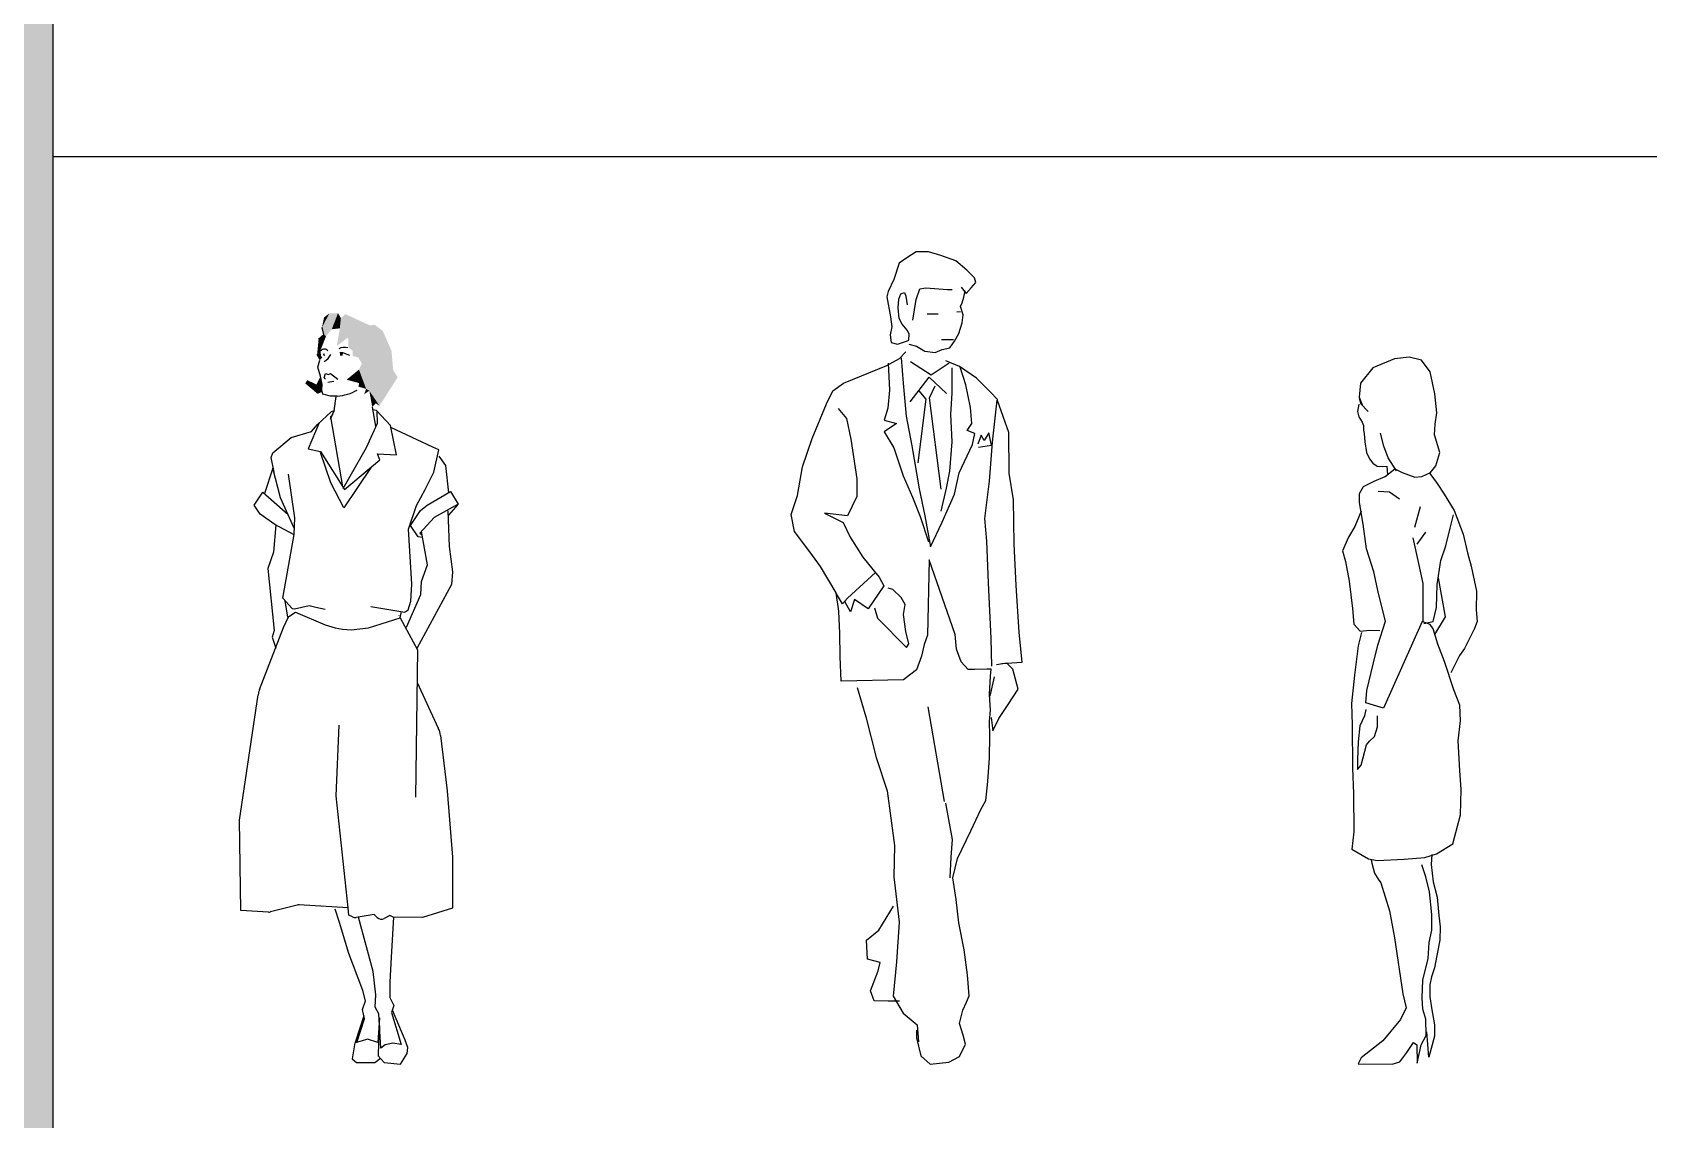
# Model space of a CAD drawing. Header units: millimetres. Extents: x 80073 to 99926, y 37306 to 52946.
# Drawn here: x 81981 to 85657, y 47612 to 50086 of the extents above; entities that cross this region are included whole.
import ezdxf

# ---------------------------------------------------------------- set-up
doc = ezdxf.new("R2010")
doc.units = ezdxf.units.MM
doc.layers.add('www.cad-blocks.net', color=7, linetype='Continuous')

# ---------------------------------------------------------------- blocks, each defined once
blk = doc.blocks.new('A$C60116E1C')
for p, q in [((0.1798, 1.6493), (0.1914, 1.6601)), ((0.1914, 1.6601), (0.1876, 1.6758)), ((0.2347, 1.6179), (0.228, 1.6179)), ((0.2508, 1.612), (0.2347, 1.6179)), ((0.1837, 1.6024), (0.1764, 1.6147)), ((0.1783, 1.5858), (0.1829, 1.6016)), ((0.1842, 1.565), (0.1783, 1.5858)), ((0.1877, 1.5459), (0.1842, 1.565)), ((0.1868, 1.5343), (0.1877, 1.5459)), ((0.1922, 1.561), (0.1956, 1.571)), ((0.1958, 1.5586), (0.1922, 1.561)), ((0.1956, 1.571), (0.2024, 1.569)), ((0.2144, 1.5527), (0.201, 1.551)), ((0.2024, 1.569), (0.2071, 1.5714)), ((0.2071, 1.5714), (0.2239, 1.5584)), ((0.1895, 1.5243), (0.1868, 1.5343)), ((0.2071, 1.5196), (0.1895, 1.5243)), ((0.2218, 1.5193), (0.2071, 1.5196)), ((0.2155, 1.486), (0.2197, 1.5191)), ((0.2086, 1.4836), (0.1772, 1.455)), ((0.2069, 1.4673), (0.2155, 1.486)), ((0.2132, 1.4791), (0.2069, 1.4722)), ((0.2069, 1.4722), (0.2345, 1.3144)), ((0.216, 1.4862), (0.2086, 1.4836)), ((0.3103, 1.4514), (0.3022, 1.4946)), ((0.3111, 1.4873), (0.3023, 1.4885)), ((0.343, 1.4525), (0.3111, 1.4873)), ((0.3134, 1.4584), (0.313, 1.4852)), ((0.1174, 1.4258), (0.1633, 1.4393)), ((0.1814, 1.4588), (0.1562, 1.3996)), ((0.1633, 1.4393), (0.1772, 1.455)), ((0.2891, 1.4029), (0.3134, 1.4584)), ((0.3571, 1.3863), (0.343, 1.4525)), ((0.4396, 1.4034), (0.3438, 1.4485)), ((0.0755, 1.3909), (0.1174, 1.4258)), ((0.1562, 1.3996), (0.1843, 1.394)), ((0.2353, 1.3095), (0.2891, 1.4029)), ((0.4535, 1.3975), (0.4396, 1.4034)), ((0.4415, 1.3468), (0.4535, 1.3975)), ((0.072, 1.3801), (0.0755, 1.3909)), ((0.0784, 1.3466), (0.072, 1.3801)), ((0.1843, 1.394), (0.2388, 1.3074)), ((0.2076, 1.3221), (0.1843, 1.3918)), ((0.2388, 1.3074), (0.3194, 1.3748)), ((0.3135, 1.3881), (0.3571, 1.3863)), ((0.3194, 1.3748), (0.3135, 1.3881)), ((0.4529, 1.3833), (0.4682, 1.3615)), ((0.4682, 1.3615), (0.4752, 1.2999)), ((0.076, 1.3561), (0.0564, 1.2983)), ((0.0929, 1.2883), (0.076, 1.3561)), ((0.1258, 1.2431), (0.111, 1.3418)), ((0.299, 1.3578), (0.2375, 1.2653)), ((0.4222, 1.3076), (0.4415, 1.3468)), ((0.0332, 1.272), (0.053, 1.3012)), ((0.053, 1.3012), (0.1103, 1.2505)), ((0.1246, 1.2194), (0.0929, 1.2883)), ((0.2375, 1.2653), (0.2076, 1.3221)), ((0.4026, 1.2707), (0.4222, 1.3076)), ((0.4267, 1.2719), (0.4799, 1.3024)), ((0.4799, 1.3024), (0.4972, 1.2736)), ((0.047, 1.2512), (0.0332, 1.272)), ((0.0806, 1.2278), (0.047, 1.2512)), ((0.3845, 1.2172), (0.4026, 1.2707)), ((0.3888, 1.2251), (0.4112, 1.2597)), ((0.4112, 1.2597), (0.4267, 1.2719)), ((0.4972, 1.2736), (0.4424, 1.2432)), ((0.474, 1.2587), (0.4769, 1.1773)), ((0.4966, 1.2734), (0.4755, 1.2487)), ((0.0827, 1.227), (0.0771, 1.1648)), ((0.1244, 1.2044), (0.0806, 1.2278)), ((0.1239, 1.2046), (0.1258, 1.2431)), ((0.3918, 1.0922), (0.3845, 1.2172)), ((0.4062, 1.1997), (0.3888, 1.2251)), ((0.4424, 1.2432), (0.4102, 1.2081)), ((0.0987, 1.0599), (0.1239, 1.2046)), ((0.4164, 1.1981), (0.4062, 1.1997)), ((0.4102, 1.2081), (0.4153, 1.204)), ((0.4274, 1.1358), (0.4139, 1.2121)), ((0.4769, 1.1773), (0.4846, 1.1203)), ((0.0771, 1.1648), (0.0641, 1.1279)), ((0.0641, 1.1279), (0.0787, 0.9867)), ((0.4138, 1.0977), (0.4274, 1.1358)), ((0.4846, 1.1203), (0.4819, 1.0911)), ((0.3794, 0.994), (0.4124, 1.0681)), ((0.3893, 1.0531), (0.3918, 1.0922)), ((0.4819, 1.0911), (0.4034, 0.9455)), ((0.4124, 1.0681), (0.4138, 1.0977)), ((0.0987, 1.0599), (0.1198, 1.0368)), ((0.1096, 1.0171), (0.1039, 1.0542)), ((0.1198, 1.0368), (0.1251, 1.0355)), ((0.1251, 1.0355), (0.1581, 1.0431)), ((0.1581, 1.0431), (0.1735, 1.0395)), ((0.1735, 1.0395), (0.1946, 1.0348)), ((0.2989, 1.0408), (0.3758, 1.0286)), ((0.3652, 1.0151), (0.3683, 1.0297)), ((0.3767, 1.0292), (0.3834, 1.0335)), ((0.3834, 1.0335), (0.3893, 1.0531)), ((0.0454, 0.8524), (0.0997, 0.9933)), ((0.0997, 0.9933), (0.1111, 1.018)), ((0.1096, 1.0171), (0.1272, 1.0279)), ((0.1272, 1.0279), (0.1949, 0.9997)), ((0.1949, 0.9997), (0.2171, 0.9928)), ((0.2171, 0.9928), (0.2341, 0.9897)), ((0.2932, 0.9923), (0.3652, 1.0151)), ((0.3625, 1.02), (0.3632, 1.0205)), ((0.3652, 1.0151), (0.405, 0.9427)), ((0.0787, 0.9867), (0.0742, 0.9715)), ((0.0742, 0.9715), (0.0822, 0.946)), ((0.2341, 0.9897), (0.2538, 0.9883)), ((0.2538, 0.9883), (0.2932, 0.9923)), ((0.405, 0.9427), (0.4001, 0.6077)), ((0.4038, 0.8686), (0.452, 0.7646)), ((0, 0.5548), (0.0422, 0.8404)), ((0.2198, 0.6104), (0.2269, 0.7715)), ((0.4568, 0.7477), (0.4721, 0.6217)), ((0.247, 0.3556), (0.2198, 0.6104)), ((0.4721, 0.6217), (0.4845, 0.471)), ((0.0031, 0.3499), (0, 0.5548)), ((0.4845, 0.471), (0.4844, 0.3556)), ((0.066, 0.3461), (0.0031, 0.3499)), ((0.1309, 0.3619), (0.0703, 0.3465)), ((0.247, 0.3556), (0.1352, 0.3623)), ((0.2273, 0.3227), (0.2175, 0.3523)), ((0.2487, 0.3391), (0.247, 0.3556)), ((0.2568, 0.3351), (0.2487, 0.3391)), ((0.3062, 0.3402), (0.2651, 0.3338)), ((0.3037, 0.2109), (0.2707, 0.3345)), ((0.313, 0.3339), (0.3062, 0.3402)), ((0.3421, 0.3382), (0.3288, 0.3316)), ((0.3492, 0.3347), (0.3421, 0.3382)), ((0.3502, 0.3347), (0.3448, 0.2435)), ((0.4163, 0.3337), (0.3492, 0.3347)), ((0.4844, 0.3551), (0.4163, 0.3337)), ((0.2488, 0.2515), (0.2273, 0.3227)), ((0.2801, 0.168), (0.2488, 0.2515)), ((0.3448, 0.2435), (0.3416, 0.1869)), ((0.3099, 0.1581), (0.3037, 0.2109)), ((0.3416, 0.1869), (0.3421, 0.1517)), ((0.2862, 0.1444), (0.2801, 0.168)), ((0.3082, 0.1297), (0.3099, 0.1581)), ((0.3421, 0.1517), (0.3508, 0.1333)), ((0.2799, 0.1247), (0.2862, 0.1444)), ((0.2842, 0.1032), (0.2799, 0.1247)), ((0.3168, 0.1148), (0.3082, 0.1297)), ((0.3211, 0.0364), (0.3168, 0.1148)), ((0.3508, 0.1333), (0.3459, 0.1174)), ((0.3459, 0.1174), (0.3677, 0.045)), ((0.377, 0.0543), (0.3476, 0.1229)), ((0.2828, 0.1099), (0.2626, 0.0497)), ((0.2671, 0.0497), (0.2842, 0.1032)), ((0.3182, 0.1053), (0.3144, 0.049)), ((0.3185, 0.0871), (0.3159, 0.0488)), ((0.2624, 0.0485), (0.2563, 0.0121)), ((0.2764, 0.0523), (0.2624, 0.0485)), ((0.2913, 0.0566), (0.2764, 0.0523)), ((0.3144, 0.049), (0.2913, 0.0566)), ((0.3159, 0.0488), (0.3153, 0.0194)), ((0.3315, 0.0438), (0.3211, 0.0364)), ((0.3486, 0.0476), (0.3315, 0.0438)), ((0.3677, 0.045), (0.3486, 0.0476)), ((0.3829, 0.0379), (0.377, 0.0543)), ((0.3811, 0.0243), (0.3829, 0.0379)), ((0.2563, 0.0121), (0.2659, 0.0042)), ((0.2659, 0.0042), (0.3075, 0.0042)), ((0.3075, 0.0042), (0.3208, 0.0134)), ((0.3153, 0.0194), (0.3291, 0.0042)), ((0.3291, 0.0042), (0.3659, 0)), ((0.3659, 0), (0.3811, 0.0243))]:
    blk.add_line(p, q)
for centre, radius, start, end in [((0.1929, 1.6158), 0.0108, 41.8202, 138.1798), ((0.2393, 1.6012), 0.0295, 75.7029, 117.9826), ((0.1716, 1.6335), 0.0408, 300.8296, 332.2667), ((0.2122, 1.6318), 0.1129, 274.8863, 299.4409), ((0.0978, 0.8322), 0.0562, 158.902, 171.5962), ((0.4011, 0.741), 0.0562, 6.9068, 24.8441), ((0.0669, 0.3601), 0.014, 266.4869, 284.2695), ((0.1344, 0.3483), 0.014, 86.588, 104.2695), ((0.263, 0.3477), 0.014, 243.9044, 278.8181), ((0.3226, 0.3441), 0.014, 226.9138, 296.5021)]:
    blk.add_arc(centre, radius, start, end)
for points in [[(0.2042, 1.7079), (0.1967, 1.6559), (0.1876, 1.6758), (0.1914, 1.6601)], [(0.2042, 1.7079), (0.1921, 1.6985), (0.1876, 1.6758)], [(0.224, 1.7085), (0.2098, 1.6718), (0.2042, 1.7079), (0.1967, 1.6559)], [(0.2304, 1.6973), (0.2281, 1.6739), (0.224, 1.7085), (0.2098, 1.6718)], [(0.2967, 1.6804), (0.2469, 1.6533), (0.2411, 1.7061), (0.2212, 1.6339)], [(0.2411, 1.7061), (0.2212, 1.6339), (0.2304, 1.6973), (0.2281, 1.6739)], [(0.1914, 1.6601), (0.1798, 1.6493), (0.1967, 1.6559), (0.1841, 1.6239)], [(0.3074, 1.682), (0.2478, 1.6299), (0.2967, 1.6804), (0.2469, 1.6533)], [(0.3258, 1.668), (0.2573, 1.6227), (0.3074, 1.682), (0.2478, 1.6299)], [(0.3455, 1.6228), (0.2573, 1.6109), (0.3258, 1.668), (0.2573, 1.6227)], [(0.1798, 1.6493), (0.1764, 1.6147), (0.1841, 1.6239), (0.1853, 1.6112)], [(0.2356, 1.6179), (0.228, 1.6188), (0.2339, 1.6112), (0.2288, 1.612)], [(0.3495, 1.5786), (0.2698, 1.6079), (0.3455, 1.6228), (0.2573, 1.6109)], [(0.1764, 1.6147), (0.1853, 1.6112), (0.1837, 1.6024), (0.1882, 1.6078)], [(0.1891, 1.6162), (0.1934, 1.6162), (0.1917, 1.6112), (0.1942, 1.6103)], [(0.3595, 1.5624), (0.2783, 1.594), (0.3495, 1.5786), (0.2698, 1.6079)], [(0.2783, 1.594), (0.2952, 1.5318), (0.2715, 1.58), (0.288, 1.536)], [(0.3182, 1.4975), (0.2952, 1.5318), (0.3595, 1.5624), (0.2783, 1.594)], [(0.154, 1.556), (0.1494, 1.5486), (0.175, 1.5461), (0.1773, 1.525)], [(0.175, 1.5461), (0.1773, 1.525), (0.1842, 1.565), (0.1887, 1.5295)], [(0.2715, 1.58), (0.288, 1.536), (0.2435, 1.557), (0.272, 1.5493)], [(0.288, 1.536), (0.2703, 1.5414), (0.272, 1.5493)], [(0.2952, 1.5318), (0.2833, 1.524), (0.288, 1.536)], [(0.3182, 1.4975), (0.2952, 1.5318), (0.3101, 1.5031)], [(0.3101, 1.5031), (0.3016, 1.4951), (0.2952, 1.5318)]]:
    blk.add_solid(points)
blk = doc.blocks.new('A$C1D0F0758')
for p, q in [((0.2847, 1.8477), (0.2636, 1.834)), ((0.3129, 1.8478), (0.2847, 1.8477)), ((0.3408, 1.8396), (0.3129, 1.8478)), ((0.3745, 1.8275), (0.3408, 1.8396)), ((0.246, 1.8222), (0.2339, 1.7846)), ((0.2636, 1.834), (0.246, 1.8222)), ((0.4, 1.8064), (0.3745, 1.8275)), ((0.4172, 1.7888), (0.4, 1.8064)), ((0.2339, 1.7846), (0.2207, 1.7579)), ((0.2931, 1.7635), (0.3064, 1.7659)), ((0.3064, 1.7659), (0.3558, 1.7621)), ((0.3867, 1.7676), (0.3985, 1.7528)), ((0.3985, 1.7528), (0.4094, 1.7661)), ((0.4094, 1.7661), (0.42, 1.7783)), ((0.42, 1.7783), (0.4172, 1.7888)), ((0.2207, 1.7579), (0.218, 1.7458)), ((0.218, 1.7458), (0.2263, 1.7003)), ((0.2435, 1.7203), (0.245, 1.7403)), ((0.245, 1.7403), (0.2501, 1.7525)), ((0.2501, 1.7525), (0.2583, 1.7552)), ((0.2583, 1.7552), (0.261, 1.7474)), ((0.261, 1.7474), (0.2638, 1.727)), ((0.2772, 1.6926), (0.2849, 1.7392)), ((0.2849, 1.7392), (0.2931, 1.7635)), ((0.3558, 1.7621), (0.3664, 1.7621)), ((0.3852, 1.7234), (0.3891, 1.7316)), ((0.3891, 1.7316), (0.3934, 1.7449)), ((0.3934, 1.7449), (0.3957, 1.7594)), ((0.2263, 1.7003), (0.2291, 1.6776)), ((0.2463, 1.6965), (0.2435, 1.7203)), ((0.2529, 1.6832), (0.2463, 1.6965)), ((0.3099, 1.7066), (0.3349, 1.7066)), ((0.3774, 1.7111), (0.3853, 1.7123)), ((0.3919, 1.7046), (0.3852, 1.7234)), ((0.3892, 1.6862), (0.3919, 1.7046)), ((0.2291, 1.6776), (0.2252, 1.6588)), ((0.2252, 1.6588), (0.2276, 1.6416)), ((0.2639, 1.6699), (0.2529, 1.6832)), ((0.269, 1.6616), (0.2639, 1.6699)), ((0.2679, 1.6472), (0.269, 1.6616)), ((0.3721, 1.6446), (0.3814, 1.6619)), ((0.3814, 1.6619), (0.3892, 1.6862)), ((0.2276, 1.6416), (0.2425, 1.6377)), ((0.2425, 1.6377), (0.2624, 1.6444)), ((0.2464, 1.6056), (0.2613, 1.6201)), ((0.2624, 1.6444), (0.2679, 1.6472)), ((0.2679, 1.6378), (0.2852, 1.6335)), ((0.2852, 1.6335), (0.304, 1.6218)), ((0.304, 1.6218), (0.3279, 1.6191)), ((0.3279, 1.6191), (0.3439, 1.6258)), ((0.3421, 1.6485), (0.3696, 1.6484)), ((0.3439, 1.6258), (0.3615, 1.6297)), ((0.3615, 1.6297), (0.3721, 1.6446)), ((0.1197, 1.549), (0.2183, 1.5895)), ((0.2183, 1.5895), (0.2464, 1.6056)), ((0.221, 1.5946), (0.2239, 1.5331)), ((0.2503, 1.6068), (0.2548, 1.5492)), ((0.3186, 1.567), (0.2719, 1.5974)), ((0.3594, 1.5949), (0.3186, 1.567)), ((0.3833, 1.5867), (0.352, 1.5999)), ((0.3661, 1.5843), (0.3656, 1.5267)), ((0.4221, 1.5606), (0.3833, 1.5867)), ((0.3977, 1.5456), (0.385, 1.5855)), ((0.0954, 1.5317), (0.1197, 1.549)), ((0.2548, 1.5492), (0.2616, 1.4744)), ((0.2709, 1.5066), (0.3145, 1.5626)), ((0.3145, 1.5626), (0.3535, 1.5255)), ((0.4084, 1.4935), (0.3977, 1.5456)), ((0.4538, 1.5285), (0.4221, 1.5606)), ((0.081, 1.5023), (0.0954, 1.5317)), ((0.2239, 1.5331), (0.22, 1.492)), ((0.3064, 1.5127), (0.2884, 1.3676)), ((0.2906, 1.5318), (0.3064, 1.5127)), ((0.3148, 1.516), (0.328, 1.5427)), ((0.3418, 1.3077), (0.3148, 1.516)), ((0.3656, 1.5267), (0.363, 1.4785)), ((0.4697, 1.5117), (0.4538, 1.5285)), ((0.4579, 1.4149), (0.4692, 1.5106)), ((0.4692, 1.5106), (0.4943, 1.4377)), ((0.4701, 1.5113), (0.4698, 1.5116)), ((0.0478, 1.4235), (0.081, 1.5023)), ((0.1076, 1.4918), (0.1265, 1.4691)), ((0.22, 1.492), (0.2119, 1.4649)), ((0.2616, 1.4744), (0.275, 1.4063)), ((0.363, 1.4785), (0.3659, 1.4159)), ((0.4112, 1.4575), (0.4084, 1.4935)), ((0.1265, 1.4691), (0.136, 1.4221)), ((0.2119, 1.4649), (0.2401, 1.4572)), ((0.2401, 1.4572), (0.2119, 1.4383)), ((0.2119, 1.4383), (0.2335, 1.4023)), ((0.4007, 1.4414), (0.4112, 1.4575)), ((0.4179, 1.4348), (0.4007, 1.4414)), ((0.4125, 1.4093), (0.4179, 1.4348)), ((0.45, 1.436), (0.4395, 1.4188)), ((0.4556, 1.4082), (0.45, 1.436)), ((0.4943, 1.4377), (0.4956, 1.3441)), ((0.0264, 1.3592), (0.0478, 1.4235)), ((0.136, 1.4221), (0.1495, 1.3313)), ((0.2335, 1.4023), (0.2552, 1.3381)), ((0.275, 1.4063), (0.2913, 1.3088)), ((0.3659, 1.4159), (0.3605, 1.3489)), ((0.3827, 1.345), (0.4125, 1.4093)), ((0.4328, 1.4309), (0.4246, 1.4105)), ((0.4262, 1.4039), (0.4556, 1.4082)), ((0.4395, 1.4188), (0.4328, 1.4309)), ((0.4514, 1.3264), (0.4579, 1.4149)), ((0.0144, 1.2934), (0.0264, 1.3592)), ((0.1495, 1.3313), (0.1495, 1.2913)), ((0.2552, 1.3381), (0.2764, 1.29)), ((0.3605, 1.3489), (0.3528, 1.3101)), ((0.3716, 1.2968), (0.3827, 1.345)), ((0.441, 1.241), (0.4514, 1.3264)), ((0.4956, 1.3441), (0.5052, 1.2838)), ((0, 1.2507), (0.0144, 1.2934)), ((0.1495, 1.2913), (0.1281, 1.247)), ((0.2764, 1.29), (0.2941, 1.2462)), ((0.2913, 1.3088), (0.3047, 1.2474)), ((0.3528, 1.3101), (0.3407, 1.258)), ((0.3435, 1.2326), (0.3716, 1.2968)), ((0.0079, 1.2119), (0, 1.2507)), ((0.076, 1.2536), (0.1187, 1.2321)), ((0.1281, 1.247), (0.076, 1.2536)), ((0.5052, 1.2838), (0.5065, 1.1835)), ((0.1187, 1.2321), (0.1348, 1.1989)), ((0.2941, 1.2462), (0.3127, 1.1886)), ((0.3047, 1.2474), (0.317, 1.1765)), ((0.317, 1.1765), (0.3435, 1.2326)), ((0.445, 1.1901), (0.441, 1.241)), ((0.0429, 1.1654), (0.0079, 1.2119)), ((0.1348, 1.1989), (0.1631, 1.1535)), ((0.4495, 1.0953), (0.445, 1.1901)), ((0.5065, 1.1835), (0.511, 1.0888)), ((0.0668, 1.1318), (0.0429, 1.1654)), ((0.1631, 1.1535), (0.1859, 1.1253)), ((0.3143, 1.1471), (0.3107, 0.976)), ((0.3734, 0.9773), (0.3143, 1.1471)), ((0.103, 1.0719), (0.0668, 1.1318)), ((0.1284, 1.0598), (0.1918, 1.1186)), ((0.1859, 1.1253), (0.2008, 1.1081)), ((0.2008, 1.1081), (0.2114, 1.0882)), ((0.1085, 1.0304), (0.103, 1.0719)), ((0.1174, 1.047), (0.1037, 1.0702)), ((0.2114, 1.0882), (0.1755, 1.036)), ((0.2314, 1.08), (0.2208, 1.0827)), ((0.2502, 1.0616), (0.2314, 1.08)), ((0.4549, 0.9684), (0.4495, 1.0953)), ((0.511, 1.0888), (0.5179, 0.983)), ((0.1114, 0.9795), (0.1085, 1.0304)), ((0.1284, 1.0598), (0.1174, 1.047)), ((0.1352, 1.0293), (0.1222, 1.0526)), ((0.1445, 1.0571), (0.1352, 1.0293)), ((0.1755, 1.036), (0.1445, 1.0571)), ((0.19, 1.0384), (0.1967, 1.0145)), ((0.2597, 1.0456), (0.2502, 1.0616)), ((0.2558, 1.0229), (0.2597, 1.0456)), ((0.1967, 1.0145), (0.2626, 0.9477)), ((0.261, 0.9841), (0.2558, 1.0229)), ((0.1115, 0.9274), (0.1114, 0.9795)), ((0.2677, 0.9559), (0.261, 0.9841)), ((0.2626, 0.9477), (0.2677, 0.9559)), ((0.3107, 0.976), (0.3025, 0.9544)), ((0.376, 0.9444), (0.3734, 0.9773)), ((0.4565, 0.9054), (0.4549, 0.9684)), ((0.5179, 0.983), (0.5247, 0.9137)), ((0.1143, 0.8714), (0.1115, 0.9274)), ((0.2971, 0.9278), (0.2854, 0.8972)), ((0.3025, 0.9544), (0.2971, 0.9278)), ((0.3871, 0.9151), (0.376, 0.9444)), ((0.2694, 0.885), (0.2561, 0.8744)), ((0.2854, 0.8972), (0.2694, 0.885)), ((0.4032, 0.8979), (0.3871, 0.9151)), ((0.4177, 0.8979), (0.4032, 0.8979)), ((0.4456, 0.8987), (0.4177, 0.8979)), ((0.455, 0.8987), (0.4456, 0.8987)), ((0.4512, 0.8411), (0.4539, 0.8826)), ((0.4539, 0.8826), (0.455, 0.8987)), ((0.491, 0.9121), (0.4671, 0.9081)), ((0.5247, 0.9137), (0.4793, 0.9109)), ((0.5043, 0.8988), (0.491, 0.9121)), ((0.5166, 0.8534), (0.5043, 0.8988)), ((0.2561, 0.8744), (0.1143, 0.8714)), ((0.1504, 0.8566), (0.1705, 0.79)), ((0.4617, 0.8815), (0.4524, 0.8372)), ((0.4939, 0.8185), (0.5166, 0.8534)), ((0.3487, 0.5977), (0.3122, 0.813)), ((0.454, 0.8051), (0.4512, 0.8411)), ((0.4728, 0.7863), (0.4939, 0.8185)), ((0.1705, 0.79), (0.1934, 0.6977)), ((0.4513, 0.7796), (0.454, 0.8051)), ((0.4525, 0.7475), (0.4513, 0.7796)), ((0.4552, 0.789), (0.4592, 0.7585)), ((0.4592, 0.7585), (0.4728, 0.7863)), ((0.4515, 0.697), (0.4525, 0.7475)), ((0.1934, 0.6977), (0.219, 0.6217)), ((0.4477, 0.6433), (0.4515, 0.697)), ((0.4434, 0.5995), (0.4477, 0.6433)), ((0.219, 0.6217), (0.2353, 0.4972)), ((0.3514, 0.5938), (0.3665, 0.5108)), ((0.4317, 0.5791), (0.4434, 0.5995)), ((0.4091, 0.5309), (0.4317, 0.5791)), ((0.3783, 0.4681), (0.4091, 0.5309)), ((0.2353, 0.4972), (0.2342, 0.4263)), ((0.3665, 0.5108), (0.3638, 0.4708)), ((0.3638, 0.4708), (0.3611, 0.4238)), ((0.3678, 0.4239), (0.3783, 0.4681)), ((0.2342, 0.4263), (0.2462, 0.3234)), ((0.3757, 0.3745), (0.3678, 0.4239)), ((0.3813, 0.3213), (0.3757, 0.3745)), ((0.1996, 0.3049), (0.2328, 0.3598)), ((0.1715, 0.2821), (0.1996, 0.3049)), ((0.2462, 0.3234), (0.2397, 0.2325)), ((0.3936, 0.2598), (0.3813, 0.3213)), ((0.1743, 0.239), (0.1715, 0.2821)), ((0.4015, 0.2034), (0.3936, 0.2598)), ((0.2025, 0.2312), (0.1743, 0.239)), ((0.1982, 0.2124), (0.2025, 0.2312)), ((0.2397, 0.2325), (0.232, 0.1549)), ((0.1811, 0.167), (0.1982, 0.2124)), ((0.4055, 0.1553), (0.4015, 0.2034)), ((0.1894, 0.1443), (0.1811, 0.167)), ((0.232, 0.1549), (0.2548, 0.1162)), ((0.3989, 0.1408), (0.4055, 0.1553)), ((0.2211, 0.1432), (0.1894, 0.1443)), ((0.2466, 0.1432), (0.2211, 0.1432)), ((0.2548, 0.1162), (0.287, 0.0896)), ((0.3829, 0.0926), (0.3911, 0.1231)), ((0.3911, 0.1231), (0.3989, 0.1408)), ((0.2855, 0.0775), (0.2855, 0.0603)), ((0.287, 0.0896), (0.2898, 0.0509)), ((0.3912, 0.0659), (0.3829, 0.0926)), ((0.2855, 0.0603), (0.295, 0.0188)), ((0.3831, 0.0178), (0.3967, 0.0456)), ((0.3967, 0.0456), (0.3912, 0.0659)), ((0.295, 0.0188), (0.3165, 0)), ((0.3165, 0), (0.3592, 0.0044)), ((0.3592, 0.0044), (0.3831, 0.0178))]:
    blk.add_line(p, q)
blk = doc.blocks.new('A$C103A6F6E')
for p, q in [((0.0689, 1.5837), (0.0408, 1.5492)), ((0.1182, 1.6042), (0.0689, 1.5837)), ((0.1515, 1.6082), (0.1182, 1.6042)), ((0.1797, 1.6016), (0.1515, 1.6082)), ((0.1997, 1.5746), (0.1797, 1.6016)), ((0.0408, 1.5492), (0.0381, 1.5171)), ((0.2104, 1.5252), (0.1997, 1.5746)), ((0.0381, 1.5171), (0.0448, 1.4995)), ((0.0381, 1.5143), (0.042, 1.5022)), ((0.2148, 1.4814), (0.2104, 1.5252)), ((0.0369, 1.501), (0.0342, 1.485)), ((0.0342, 1.485), (0.037, 1.4728)), ((0.037, 1.4728), (0.0449, 1.4607)), ((0.042, 1.5022), (0.0581, 1.485)), ((0.2105, 1.4559), (0.2148, 1.4814)), ((0.0449, 1.4607), (0.0476, 1.4529)), ((0.0476, 1.4529), (0.0476, 1.4423)), ((0.0476, 1.4423), (0.0494, 1.4343)), ((0.0494, 1.4343), (0.0507, 1.4159)), ((0.0943, 1.406), (0.0864, 1.4353)), ((0.2094, 1.4316), (0.2105, 1.4559)), ((0.0507, 1.4159), (0.0546, 1.3916)), ((0.1038, 1.3793), (0.0943, 1.406)), ((0.2216, 1.3917), (0.2094, 1.4316)), ((0.0546, 1.3916), (0.0613, 1.3771)), ((0.0613, 1.3771), (0.0688, 1.3675)), ((0.0688, 1.3675), (0.0792, 1.3606)), ((0.0792, 1.3606), (0.0905, 1.3593)), ((0.0905, 1.3593), (0.1011, 1.3605)), ((0.1011, 1.3605), (0.1023, 1.3407)), ((0.1226, 1.35), (0.1038, 1.3793)), ((0.2002, 1.3462), (0.2123, 1.3608)), ((0.2123, 1.3608), (0.2216, 1.3917)), ((0.0479, 1.3138), (0.0718, 1.326)), ((0.0718, 1.326), (0.0972, 1.3366)), ((0.0972, 1.3366), (0.1187, 1.3539)), ((0.1187, 1.3539), (0.1359, 1.3461)), ((0.1359, 1.3461), (0.1642, 1.3352)), ((0.1642, 1.3352), (0.1802, 1.3368)), ((0.1802, 1.3368), (0.2002, 1.3462)), ((0.199, 1.3435), (0.2151, 1.3208)), ((0.0385, 1.2978), (0.0479, 1.3138)), ((0.0386, 1.2778), (0.0385, 1.2978)), ((0.0812, 1.3033), (0.1067, 1.3018)), ((0.1067, 1.3018), (0.1294, 1.2858)), ((0.2151, 1.3208), (0.2312, 1.2966)), ((0.2312, 1.2966), (0.254, 1.2594)), ((0.0425, 1.2578), (0.0281, 1.2229)), ((0.0469, 1.2281), (0.0386, 1.2778)), ((0.1644, 1.2216), (0.1776, 1.2687)), ((0.2447, 1.2194), (0.2524, 1.25)), ((0.254, 1.2594), (0.2741, 1.2058)), ((0.0281, 1.2229), (0.0138, 1.1991)), ((0.0548, 1.1721), (0.0469, 1.2281)), ((0.2354, 1.1791), (0.2447, 1.2194)), ((0.0138, 1.1991), (0, 1.168)), ((0.1739, 1.139), (0.1605, 1.1977)), ((0.1699, 1.1829), (0.1899, 1.2099)), ((0.2233, 1.1458), (0.2354, 1.1791)), ((0.2741, 1.2058), (0.2847, 1.1631)), ((0, 1.168), (0.0067, 1.1438)), ((0.0067, 1.1438), (0.015, 1.0984)), ((0.071, 1.12), (0.0548, 1.1721)), ((0.2156, 1.0909), (0.2233, 1.1458)), ((0.2847, 1.1631), (0.293, 1.1326)), ((0.0817, 1.0707), (0.071, 1.12)), ((0.1834, 1.0936), (0.1739, 1.139)), ((0.2341, 1.0173), (0.2183, 1.1066)), ((0.293, 1.1326), (0.3049, 1.0762)), ((0.015, 1.0984), (0.023, 1.0369)), ((0.0978, 1.0077), (0.0817, 1.0707)), ((0.1836, 1.0078), (0.1834, 1.0936)), ((0.2141, 1.0388), (0.2156, 1.0909)), ((0.3049, 1.0762), (0.3038, 1.0335)), ((0.023, 1.0369), (0.0258, 1.0009)), ((0.2063, 1.0067), (0.2141, 1.0388)), ((0.3038, 1.0335), (0.3066, 1.0069)), ((0.0258, 1.0009), (0.0403, 0.9848)), ((0.0807, 0.9528), (0.0978, 1.0077)), ((0.1809, 1.0067), (0.0931, 0.8099)), ((0.1997, 1), (0.1809, 1.0067)), ((0.1848, 1.0027), (0.2063, 1.0067)), ((0.2064, 0.9906), (0.1997, 1)), ((0.2103, 0.9773), (0.2341, 1.0173)), ((0.3066, 1.0069), (0.3, 0.9908)), ((0.0431, 0.9821), (0.0353, 0.9515)), ((0.0403, 0.9848), (0.0618, 0.9876)), ((0.0618, 0.9876), (0.0846, 0.9865)), ((0.217, 0.9558), (0.2064, 0.9906)), ((0.232, 0.9159), (0.217, 0.9558)), ((0.3, 0.9908), (0.2773, 0.9454)), ((0.0353, 0.9515), (0.0272, 0.8846)), ((0.0702, 0.9128), (0.0807, 0.9528)), ((0.2664, 0.9293), (0.2465, 0.8905)), ((0.2773, 0.9454), (0.2664, 0.9293)), ((0.0272, 0.8846), (0.0207, 0.8203)), ((0.0555, 0.8498), (0.0702, 0.9128)), ((0.2532, 0.8517), (0.232, 0.9159)), ((0.0528, 0.8219), (0.0555, 0.8498)), ((0.2666, 0.8169), (0.2532, 0.8517)), ((0.0207, 0.8203), (0.0223, 0.7721)), ((0.0704, 0.8165), (0.0528, 0.8219)), ((0.0931, 0.8099), (0.0704, 0.8165)), ((0.2682, 0.7808), (0.2666, 0.8169)), ((0.0223, 0.7721), (0.0225, 0.6734)), ((0.0501, 0.7926), (0.0396, 0.7698)), ((0.0528, 0.8071), (0.0501, 0.7926)), ((0.0795, 0.7672), (0.0795, 0.7926)), ((0.2629, 0.7354), (0.2682, 0.7808)), ((0.0396, 0.7698), (0.0357, 0.7334)), ((0.0612, 0.735), (0.0729, 0.7456)), ((0.0729, 0.7456), (0.0795, 0.7672)), ((0.2669, 0.6684), (0.2629, 0.7354)), ((0.0357, 0.7334), (0.0342, 0.6923)), ((0.0425, 0.6801), (0.0545, 0.7268)), ((0.0545, 0.7268), (0.0612, 0.735)), ((0.0225, 0.6734), (0.0254, 0.6159)), ((0.0342, 0.6923), (0.0343, 0.6707)), ((0.0343, 0.6707), (0.0425, 0.6801)), ((0.2697, 0.6246), (0.2669, 0.6684)), ((0.0254, 0.6159), (0.0255, 0.5289)), ((0.2687, 0.567), (0.2697, 0.6246)), ((0.2512, 0.5016), (0.2687, 0.567)), ((0.0255, 0.5289), (0.0213, 0.489)), ((0.0213, 0.489), (0.0589, 0.4675)), ((0.1874, 0.4705), (0.214, 0.4788)), ((0.214, 0.4788), (0.2512, 0.5016)), ((0.0589, 0.4675), (0.0789, 0.4636)), ((0.0656, 0.4648), (0.0664, 0.4574)), ((0.0664, 0.4574), (0.0727, 0.4346)), ((0.0789, 0.4636), (0.1404, 0.4665)), ((0.1404, 0.4665), (0.1874, 0.4705)), ((0.1898, 0.4263), (0.1804, 0.4533)), ((0.203, 0.4772), (0.2019, 0.4545)), ((0.2019, 0.4545), (0.2059, 0.4145)), ((0.0727, 0.4346), (0.0808, 0.4211)), ((0.0808, 0.4211), (0.0872, 0.4127)), ((0.0872, 0.4127), (0.1073, 0.3486)), ((0.1981, 0.3918), (0.1898, 0.4263)), ((0.2059, 0.4145), (0.2154, 0.3797)), ((0.2033, 0.3409), (0.1981, 0.3918)), ((0.2154, 0.3797), (0.2194, 0.3382)), ((0.1073, 0.3486), (0.118, 0.2871)), ((0.2034, 0.3049), (0.2033, 0.3409)), ((0.2194, 0.3382), (0.2222, 0.3127)), ((0.1968, 0.2767), (0.2034, 0.3049)), ((0.2222, 0.3127), (0.2211, 0.2822)), ((0.118, 0.2871), (0.1371, 0.1602)), ((0.1945, 0.2406), (0.1968, 0.2767)), ((0.2211, 0.2822), (0.2145, 0.2473)), ((0.1825, 0.1913), (0.1945, 0.2406)), ((0.2145, 0.2473), (0.209, 0.2191)), ((0.181, 0.1509), (0.1825, 0.1913)), ((0.2024, 0.1991), (0.1985, 0.1803)), ((0.209, 0.2191), (0.2024, 0.1991)), ((0.1371, 0.1602), (0.145, 0.1281)), ((0.1826, 0.1255), (0.181, 0.1509)), ((0.1985, 0.1803), (0.1986, 0.1537)), ((0.1986, 0.1537), (0.2026, 0.1282)), ((0.145, 0.1281), (0.1317, 0.1015)), ((0.1893, 0.1028), (0.1826, 0.1255)), ((0.2026, 0.1282), (0.2093, 0.0895)), ((0.1317, 0.1015), (0.0919, 0.0532)), ((0.1905, 0.0656), (0.1893, 0.1028)), ((0.2093, 0.0895), (0.2093, 0.064)), ((0.0919, 0.0532), (0.0422, 0.0144)), ((0.1467, 0.0267), (0.1612, 0.0494)), ((0.1612, 0.0494), (0.1694, 0.044)), ((0.1694, 0.044), (0.1695, 0.0025)), ((0.1695, 0.0025), (0.1788, 0.044)), ((0.1788, 0.044), (0.1905, 0.0656)), ((0.1961, 0.0162), (0.1921, 0.0734)), ((0.2093, 0.064), (0.1961, 0.0162)), ((0.0422, 0.0144), (0.0356, 0.001)), ((0.0356, 0.001), (0.1131, 0)), ((0.1131, 0), (0.1307, 0.0051)), ((0.1307, 0.0051), (0.1467, 0.0267))]:
    blk.add_line(p, q)
blk = doc.blocks.new('format')
at = {"layer": 'www.cad-blocks.net', "true_color": 0x444444}
blk.add_hatch(color=250, dxfattribs=at).paths.add_polyline_path([(80073, 52946.5), (80073, 37305.6), (82028.4, 37305.6), (82028.4, 52946.5)])
at = {"layer": 'www.cad-blocks.net'}
blk.add_line((82028.4, 52946.5), (82028.4, 37305.6), dxfattribs=at)
at = {"layer": 'www.cad-blocks.net', "color": 250, "true_color": 0x444444}
blk.add_line((82028.4, 52946.5), (82028.4, 37305.6), dxfattribs=at)
at = {"layer": 'www.cad-blocks.net', "color": 155, "true_color": 0x546d8e}
for p, q in [((82028.4, 52262.9), (82028.4, 37806.9)), ((82028.4, 49803.2), (99925.9, 49803.2))]:
    blk.add_line(p, q, dxfattribs=at)

msp = doc.modelspace()

# ---------------------------------------------------------------- block references
at = {"xscale": 1000, "yscale": 1000, "zscale": 1000}
for name, p in [('A$C1D0F0758', (83706.9, 47738.4)), ('A$C60116E1C', (82452.7, 47738.4)), ('A$C103A6F6E', (84961.1, 47738.4))]:
    msp.add_blockref(name, p, dxfattribs=at)
at = {"layer": 'www.cad-blocks.net'}
msp.add_blockref('format', (0, 0), dxfattribs=at)

doc.saveas('drawing.dxf')
